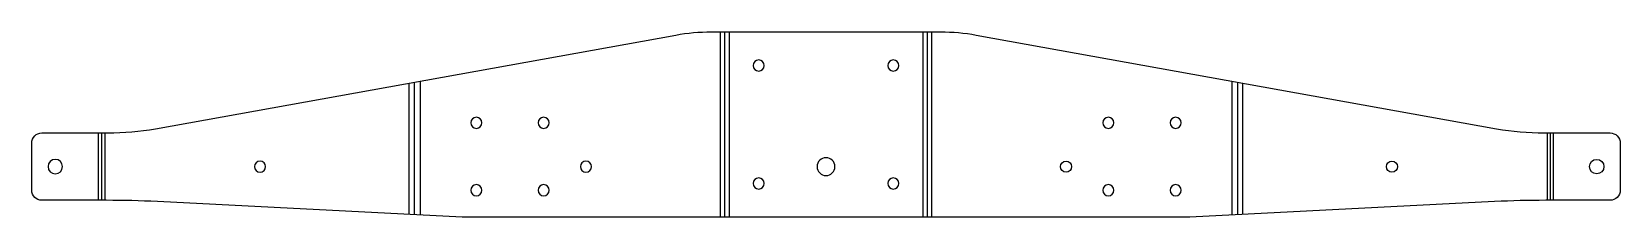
# Model space of a CAD drawing. Header units: millimetres. Extents: x -129 to 343, y 0 to 55.
import ezdxf

# ---------------------------------------------------------------- set-up
doc = ezdxf.new("R2010")
doc.units = ezdxf.units.MM

msp = doc.modelspace()

# ---------------------------------------------------------------- linework, layer by layer
at = {"layer": 'BEND'}
for p, q in [((77.07, 0), (77.07, 55)), ((137.31, 55), (137.31, 0)), ((-15.12, 0.74), (-15.12, 40.1)), ((229.51, 40.1), (229.51, 0.74)), ((-108.15, 5), (-108.15, 25)), ((322.54, 25), (322.54, 5))]:
    msp.add_line(p, q, dxfattribs=at)
at = {"layer": 'BEND_EXTENT'}
for p, q in [((75.78, 0), (75.78, 55)), ((78.36, 55), (78.36, 0)), ((136.02, 55), (136.02, 0)), ((138.61, 0), (138.61, 55)), ((-16.74, 0.82), (-16.74, 39.81)), ((-13.51, 40.39), (-13.51, 0.66)), ((227.89, 40.39), (227.89, 0.66)), ((231.12, 0.82), (231.12, 39.81)), ((-109.12, 5), (-109.12, 25)), ((-107.18, 25), (-107.18, 5)), ((321.57, 25), (321.57, 5)), ((323.51, 5), (323.51, 25))]:
    msp.add_line(p, q, dxfattribs=at)
at = {"layer": 'INTERIOR_PROFILES', "extrusion": (0, 0, -1)}
for centre, radius in [((-87.19, 45), 1.65), ((-127.19, 45), 1.65), ((-3.25, 28), 1.65), ((-23.25, 28), 1.65), ((-191.14, 28), 1.65), ((-211.14, 28), 1.65), ((121.94, 15), 2.15), ((61.06, 15), 1.65), ((-35.81, 15), 1.65), ((-107.19, 15), 2.65), ((-3.25, 8), 1.65), ((-23.25, 8), 1.65), ((-87.19, 10), 1.65), ((-127.19, 10), 1.65), ((-191.14, 8), 1.65), ((-211.14, 8), 1.65)]:
    msp.add_circle(centre, radius, dxfattribs=at)
at = {"layer": 'INTERIOR_PROFILES'}
for centre, radius in [((178.57, 15), 1.65), ((275.44, 15), 1.65), ((336.32, 15), 2.15)]:
    msp.add_circle(centre, radius, dxfattribs=at)
at = {"layer": 'OUTER_PROFILES'}
msp.add_lwpolyline([(151.87, 54.05), (306.55, 26.26, 0.044476), (320.7, 25), (340.32, 25, -0.414214), (343.32, 22), (343.32, 8, -0.414214), (340.32, 5), (321.16, 5, 0.012657), (305.98, 4.62), (215.39, 0.03, -0.012657), (214.38, 0), (0, 0, -0.012657), (-1.01, 0.03), (-91.6, 4.62, 0.012657), (-106.78, 5), (-125.94, 5, -0.414214), (-128.94, 8), (-128.94, 22, -0.414214), (-125.94, 25), (-106.31, 25, 0.044476), (-92.17, 26.26), (62.51, 54.05, -0.044476), (73.12, 55), (141.26, 55, -0.044476)], format="xyb", close=True, dxfattribs=at)

doc.saveas('drawing.dxf')
